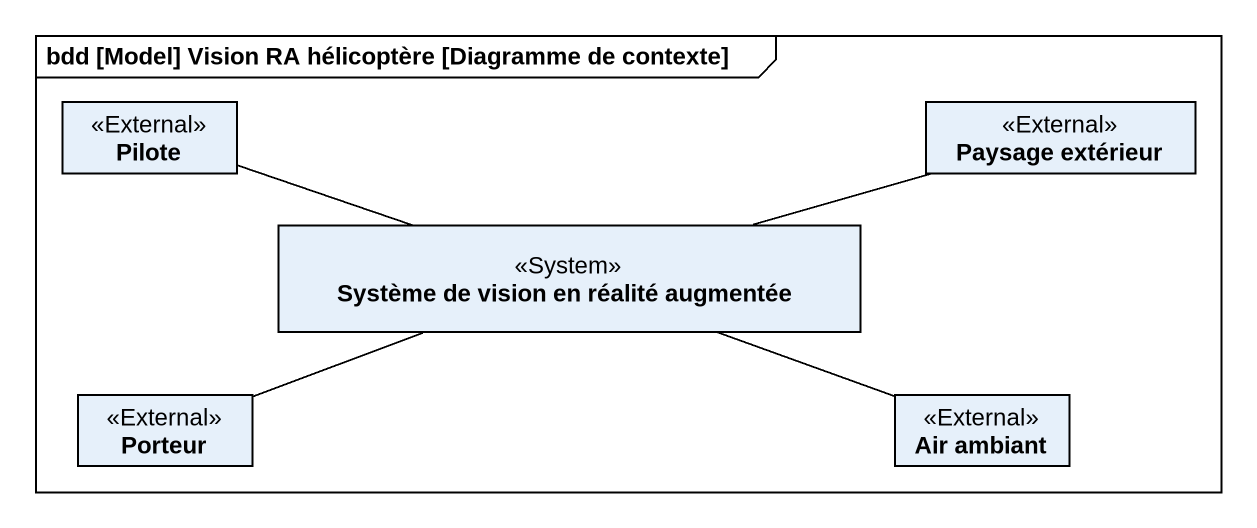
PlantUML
@startuml
mainframe bdd [Model] Vision RA hélicoptère [Diagramme de contexte]
hide circle
hide empty members
class Pilote <<External>>
class "Paysage extérieur" as Paysage_extérieur <<External>>
class "Système de vision en réalité augmentée" as Système_de_vision_en <<System>>
class Porteur <<External>>
class "Air ambiant" as Air_ambiant <<External>>
Pilote -right- Système_de_vision_en
Paysage_extérieur -left- Système_de_vision_en
Porteur -right- Système_de_vision_en
Air_ambiant -left- Système_de_vision_en
@enduml
